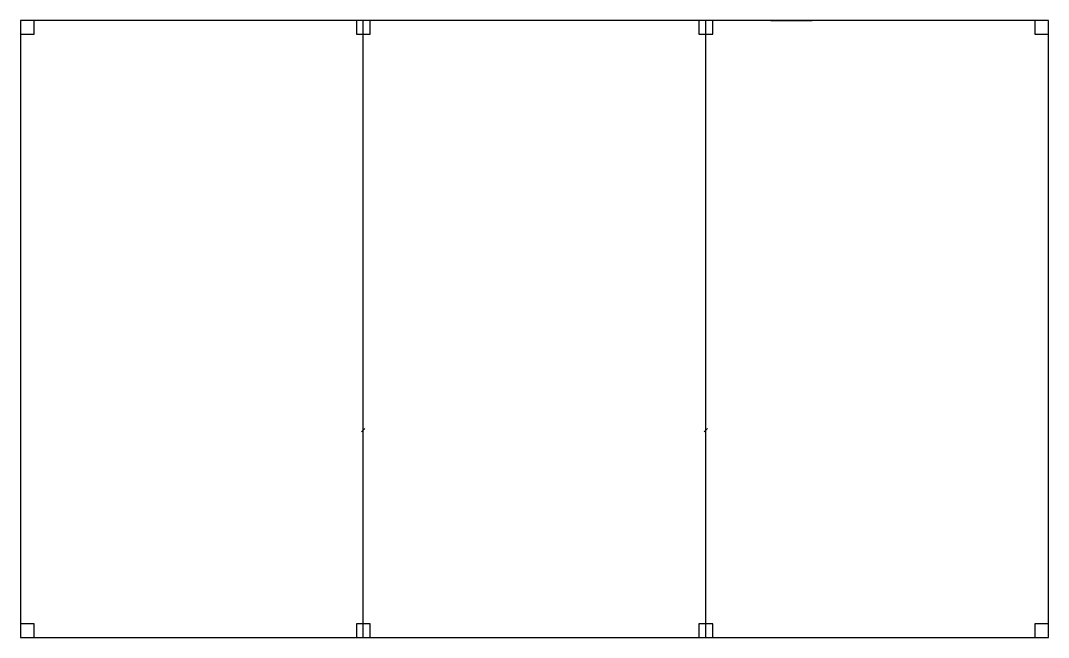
# Model space of a CAD drawing. Header units: metres. Extents: x 0 to 30000, y 0 to 18000.
import ezdxf

# ---------------------------------------------------------------- set-up
doc = ezdxf.new("R2010")
doc.units = ezdxf.units.M
for name, color, linetype in [('COLUMNS_EXPLODED', 2, 'Continuous'), ('DOOR_RAW', 3, 'Continuous'), ('WALL_UNSTRUCTURED', 1, 'Continuous'), ('WINDOW_RAW', 4, 'Continuous')]:
    doc.layers.add(name, color=color, linetype=linetype)

msp = doc.modelspace()

# ---------------------------------------------------------------- linework, layer by layer
at = {"layer": 'COLUMNS_EXPLODED'}
for points in [[(0, 17600), (400, 17600), (400, 18000), (0, 18000), (0, 17600)], [(9800, 17600), (10200, 17600), (10200, 18000), (9800, 18000), (9800, 17600)], [(19800, 17600), (20200, 17600), (20200, 18000), (19800, 18000), (19800, 17600)], [(29600, 17600), (30000, 17600), (30000, 18000), (29600, 18000), (29600, 17600)], [(0, 0), (400, 0), (400, 400), (0, 400), (0, 0)], [(9800, 0), (10200, 0), (10200, 400), (9800, 400), (9800, 0)], [(19800, 0), (20200, 0), (20200, 400), (19800, 400), (19800, 0)], [(29600, 0), (30000, 0), (30000, 400), (29600, 400), (29600, 0)]]:
    msp.add_lwpolyline(points, close=True, dxfattribs=at)
at = {"layer": 'DOOR_RAW'}
for p, q in [((9950, 6000), (10050, 6100)), ((19950, 6000), (20050, 6100))]:
    msp.add_line(p, q, dxfattribs=at)
at = {"layer": 'WALL_UNSTRUCTURED'}
for p, q in [((30000, 18000), (0, 18000)), ((0, 18000), (0, 0)), ((10000, 0), (10000, 18000)), ((20000, 0), (20000, 18000)), ((30000, 0), (30000, 18000)), ((0, 0), (30000, 0))]:
    msp.add_line(p, q, dxfattribs=at)
at = {"layer": 'WINDOW_RAW'}
for p, q in [((21900, 18000), (23100, 18000)), ((6900, 0), (8100, 0))]:
    msp.add_line(p, q, dxfattribs=at)

doc.saveas('drawing.dxf')
